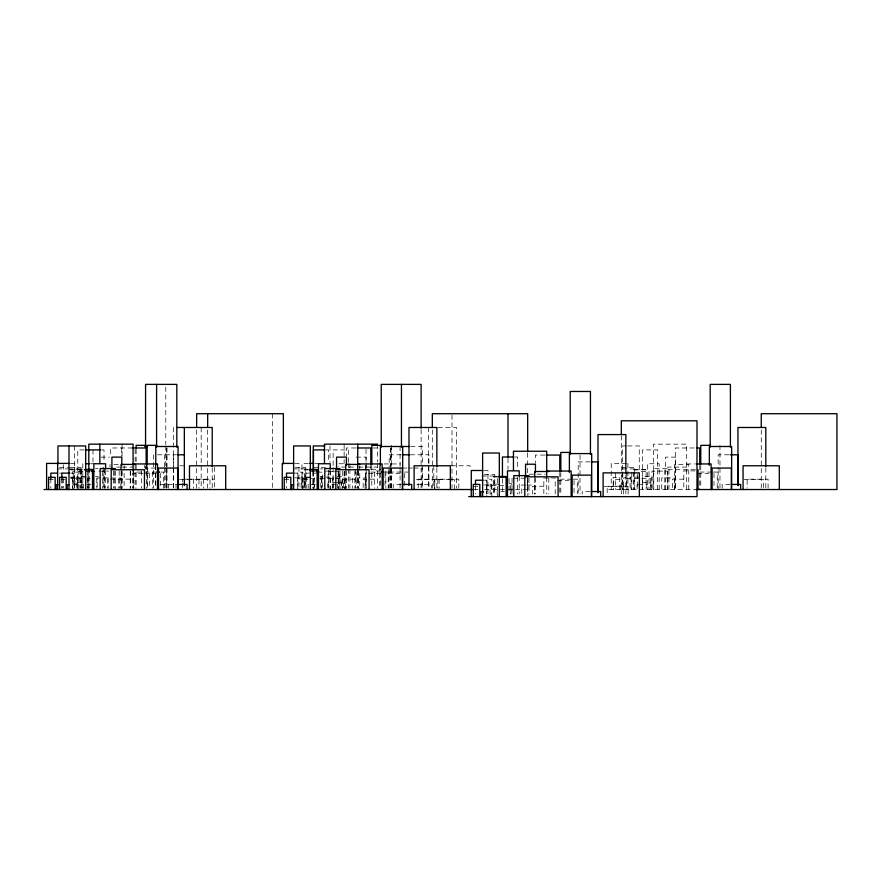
<?xml version="1.0" encoding="UTF-8"?>
<svg xmlns="http://www.w3.org/2000/svg" width="881" height="881" viewBox="0 0 881 881"><rect width="100%" height="100%" fill="white"/><g stroke="black" fill="none" stroke-linecap="round" stroke-linejoin="round"><path stroke-width="0.66" stroke-dasharray="4.41 3.3" d="M437.945 427.483L456.534 427.483L456.534 488.184M626.435 445.94L622.581 445.94L622.581 489.528M627.724 445.94L639.276 445.94L639.276 471.82M410.568 446.491L422.373 446.491L422.373 488.184M132.403 447.977L110.687 447.977L110.687 456.017M355.858 447.977L346.354 447.977L346.354 456.017M372.817 447.977L378.246 447.977M694.316 447.977L675.309 447.977L675.309 489.528L675.397 457.129L665.507 457.129L665.507 489.528M84.113 449.905L77.781 449.905L77.781 488.162M101.48 449.905L104.013 449.905L104.013 462.206M326.113 449.905L328.657 449.905L328.657 462.206M157.534 454.794L176.585 454.794M401.218 454.794L389.204 454.794L389.204 466.82M410.216 454.794L428.904 454.794L428.904 488.195M728.84 454.794L718.158 454.794L718.158 469.496M544.854 455.07L535.351 455.07L535.351 463.109M515.121 456.997L517.654 456.997L517.654 469.298M100.886 457.129L109.541 457.129M356.221 457.129L366.122 457.129L366.122 467.932M590.215 461.886L578.2 461.886L578.2 493.944M70.48 463.406L74.334 463.406L74.334 488.151M295.113 463.406L298.967 463.406L298.967 488.151M308.372 463.406L301.952 463.406L301.952 488.151M314.792 463.406L318.647 463.406M626.644 463.406L611.227 463.406L611.227 489.528M90.644 463.747L94.553 463.747M343.37 463.747L338.15 463.747L338.15 466.456M384.171 463.946L400.459 463.946M686.662 463.946L694.812 463.946M113.891 464.408L119.012 464.408M179.79 465.774L185.164 465.774M451.237 465.774L470.014 465.774L470.014 469.738M116.666 467.084L122.063 467.084M122.316 467.084L133.097 467.084M341.553 467.084L355.032 467.084M358.534 467.084L377.398 467.084M686.684 467.084L667.82 467.084L667.82 489.528M59.501 467.448L70.117 467.448M70.535 467.448L81.151 467.448L81.151 488.228M295.168 467.448L305.784 467.448L305.784 488.228M313.515 467.448L325.463 467.448M155.739 468.053L147.501 468.053L147.501 488.184M402.848 468.053L406.967 468.053M408.332 468.053L412.451 468.053M413.817 468.053L422.054 468.053L422.054 488.184M95.467 468.527L98 468.527M57.485 468.912L67.584 468.912M68.52 468.912L81.14 468.912M293.153 468.912L305.784 468.912M320.409 468.912L322.931 468.912M634.738 468.912L622.107 468.912L622.107 489.528M68.839 469.419L83.662 469.419M308.295 469.419L304.507 469.419L304.507 488.184M633.461 469.419L646.092 469.419L646.092 489.528M371.463 469.738L380.768 469.738M695.373 469.738L664.77 469.738L664.77 489.528M70.854 469.903L83.21 469.903M307.854 469.903L305.2 469.903L305.2 488.217M634.155 469.903L646.092 469.903M484.11 470.498L487.964 470.498L487.964 493.867M380.823 470.906L374.513 470.906L374.524 488.239M695.153 470.906L683.799 470.906L683.799 489.528M98.859 471.104L108.616 471.104M325.607 471.104L333.249 471.104M90.247 471.544L72.771 471.544L72.771 488.25L72.837 478.284M311.015 471.544L314.891 471.544M333.271 471.544L328.117 471.544L328.117 489.528M334.56 471.544L339.725 471.544L339.725 489.528M641.258 471.544L649 471.544L649 489.528M156.939 472.073L133.813 472.073L133.813 488.184M160.97 472.073L163.657 472.073L163.657 488.184M370.824 472.073L381.572 472.073M385.603 472.073L388.29 472.073L388.158 488.184M389.16 472.073L407.969 472.073M699.778 472.073L711.87 472.073M713.214 472.073L717.244 472.073L717.244 489.528M317.556 472.15L322.501 472.15L322.501 489.528M59.644 473.119L62.166 473.119M70.678 473.119L73.189 473.119M295.311 473.119L297.833 473.119M317.501 473.119L306.181 473.119L306.181 488.162M143.019 473.416L132.811 473.416L132.811 488.184M144.286 473.416L156.598 473.416M368.478 473.416L381.231 473.416M388.158 473.416L400.91 473.416M697.433 473.416L708.908 473.416M529.206 474.176L545.383 474.176M484.165 474.54L494.781 474.54L494.781 494.021M482.149 476.004L494.781 476.004M497.291 476.511L493.503 476.511L493.503 493.933M85.875 476.654L77.649 476.654L77.638 488.338M95.533 476.654L98.276 476.654M320.177 476.654L322.909 476.654M337.104 476.654L342.588 476.654L342.588 488.239M498.172 476.984L494.197 476.984L494.197 493.999M70.876 477.117L74.951 477.117L74.951 488.283M85.986 477.117L76.471 477.117L76.471 488.283M310.619 477.117L301.115 477.117L301.115 489.528M330.298 477.117L320.783 477.117L320.783 489.528M639.573 477.117L630.069 477.117L630.069 489.528M310.486 477.326L303.923 477.326L303.923 488.173M70.161 477.843L77.506 477.843L77.506 488.228M294.794 477.843L302.139 477.843L302.139 488.228M71.13 478.284L86.151 478.284M87.483 478.284L90.148 478.284M314.781 478.284L297.47 478.284L297.47 488.283M319.814 478.284L341.123 478.284L341.123 488.283M513.326 478.196L527.356 478.196L527.356 493.988M110.345 479.176L130.212 479.176M183.821 479.176L187.752 479.176M189.063 479.176L214.501 479.176M354.845 479.176L343.491 479.176L343.491 488.239M374.524 479.176L363.159 479.176L363.159 488.239M559.82 479.165L571.912 479.165M573.256 479.165L577.286 479.165L577.286 493.933M683.799 479.176L672.445 479.176L672.445 489.528M48.796 479.352L53.906 479.352M61.097 479.352L64.941 479.352M284.464 479.352L289.574 479.352M307.976 479.352L304.132 479.352L304.132 488.261M619.806 479.352L613.407 479.352L613.407 489.528M179.46 479.594L209.997 479.594L209.997 488.283M416.427 479.594L434.641 479.594L434.641 489.528M450.411 479.594L434.807 479.594L434.807 489.528M451.711 479.594L454.31 479.594L454.31 489.528M744.082 479.594L763.596 479.594L763.596 488.283M484.308 480.211L486.83 480.211L486.83 493.889M557.486 480.508L568.95 480.508M77.638 482.348L86.129 482.348M332.985 482.348L341.476 482.348L341.476 488.338M642.26 482.348L650.751 482.348L650.751 489.528M509.174 483.746L511.916 483.746L511.916 494.043M499.626 484.209L490.111 484.209L490.111 496.62M87.153 484.264L90.787 484.264M311.797 484.264L315.42 484.264M336.311 484.264L327.842 484.264L327.842 488.217M638.329 484.264L646.797 484.264L646.797 489.528M160.188 484.44L176.497 484.44M401.141 484.44L393.212 484.44L393.212 488.261M416.856 484.44L431.371 484.44L431.371 488.261M730.096 484.44L722.167 484.44L722.167 488.261M311.478 484.759L314.308 484.759L314.308 489.528M483.801 484.935L491.135 484.935L491.135 494.021M525.561 485.035L521.772 485.035L521.772 494.043M526.827 485.035L534.415 485.035L534.415 494.043M503.778 485.376L486.466 485.376L486.466 494.12M543.841 486.257L532.487 486.257L532.487 494.032M473.46 486.444L478.57 486.444M604.124 486.686L623.638 486.686M474 489.528L478.13 489.528M484.605 489.528L527.675 489.528L527.675 477.348M608.672 489.528L698.038 489.528M500.793 491.345L504.417 491.345M590.138 491.532L582.209 491.532L582.209 494.076M768.089 488.239L768.089 479.176L747.132 479.176L747.132 488.239M765.809 467.943L765.809 488.184M761.261 429.95L761.261 488.173M719.975 445.346L719.975 466.765M719.975 468.108L719.975 488.195M718.158 470.828L718.158 489.528M714.006 473.416L714.006 488.184M700.769 465.432L700.769 488.195M699.745 465.399L699.745 489.528M688.755 489.528L688.755 464.408L674.67 464.408L674.67 489.528M686.684 489.528L686.684 444.156L653.416 444.156L653.416 489.528M674.372 489.528L674.372 477.943L661.73 477.943L661.73 489.528M668.965 489.528L668.965 468.527L653.757 468.527L653.757 489.528M667.313 489.528L667.313 471.104L652.006 471.104L652.006 489.528M659.175 489.528L659.175 463.747L647.436 463.747L647.436 489.528M657.611 489.528L657.611 449.905L642.403 449.905L642.403 489.528M651.863 489.528L651.863 476.654L642.271 476.654L642.26 489.528M650.398 489.528L650.398 478.284L626.424 478.284L626.424 489.528M637.392 474.121L637.392 489.528M637.117 484.264L637.117 489.528M634.738 489.528L634.738 467.448L622.79 467.448L622.79 471.346M634.155 472.513L634.155 489.528M633.461 472.095L633.461 489.528M631.787 472.15L631.787 489.528M631.093 489.528L631.093 477.843L623.748 477.843L623.638 496.62M628.131 494.032L628.131 486.257L607.174 486.257L607.174 494.032M627.922 463.406L627.922 489.528M626.832 472.15L626.832 489.528M625.851 475.035L625.851 493.922M623.594 489.528L623.594 484.759L620.753 484.759L620.753 489.528M622.79 472.645L622.79 489.528M621.314 435.688L621.314 473.604M621.314 474.958L621.314 493.911M619.806 489.528L619.761 477.326L613.198 477.326L613.198 489.528M615.456 473.119L615.456 489.528M580.017 455.114L580.017 493.944M574.06 480.508L574.06 493.933M560.812 472.513L560.812 493.944M559.787 472.491L559.787 493.944M555.195 493.955L555.195 477.998L543.841 477.998L543.841 494.032M548.797 478.108L548.797 493.977M546.727 477.37L546.727 493.977M535.439 477.722L535.351 493.944M534.712 478.108L534.712 493.977M529.007 478.251L529.007 493.999M527.862 478.13L527.862 496.62M527.675 452.966L527.675 475.993M519.217 476.258L519.217 493.9M517.654 477.491L517.654 493.889M512.048 478.196L512.048 493.988M510.793 489.44L510.793 494.23M510.44 485.376L510.44 494.12M509.042 478.636L509.042 494.054M507.996 458.384L507.996 469.221M502.445 478.857L502.302 494.23M497.435 478.636L497.435 496.62M497.159 491.345L497.159 493.988M491.829 496.62L491.829 479.242L486.874 479.242L486.874 496.62M475.498 485.673L475.498 493.889M458.814 488.239L458.814 479.176L418.178 479.176L418.178 488.239M451.986 415.061L451.986 488.173M439.134 479.176L439.134 488.239M437.846 479.176L437.846 488.239M436.855 467.943L436.855 488.184M433.793 465.774L433.793 488.206M432.318 429.95L432.318 488.173M428.651 427.483L428.651 488.184M421.118 429.443L421.118 488.162M404.731 473.416L404.731 488.184M400.073 446.491L400.073 466.666M400.073 468.009L400.073 488.184M391.494 445.346L391.494 466.765M391.494 468.108L391.494 488.195M391.021 448.022L391.021 466.765M391.021 468.108L391.021 488.195M390.459 447.977L390.459 466.743M390.459 468.086L390.459 488.184M389.204 468.152L389.204 488.195M388.752 469.738L388.752 488.206M385.878 470.906L385.878 488.195M385.052 473.416L385.052 488.184M380.394 465.322L380.394 488.184M379.469 465.73L379.469 488.206M377.398 444.156L377.398 462.029M377.398 463.406L377.398 488.206M371.815 465.432L371.815 488.195M370.791 465.399L370.791 469.419M366.122 469.276L366.199 488.195M366.022 449.321L366.022 488.184M365.395 465.73L365.395 489.528M365.097 488.239L365.097 477.943L352.444 477.943L352.444 488.239M359.8 465.73L359.679 489.528M358.534 471.049L358.534 489.528M358.027 471.104L358.027 488.217M357.708 470.674L357.73 488.206M356.221 471.974L356.221 488.184M355.495 469.738L355.495 488.206M354.845 470.906L354.845 488.239M349.9 463.747L349.9 467.811M349.9 469.177L349.9 488.173M348.325 462.206L348.325 449.905L333.128 449.905L333.128 466.302M348.325 463.571L348.325 467.668M348.325 469.033L348.325 488.162M346.354 470.762L346.354 488.184M345.715 471.016L345.715 489.528M345.418 488.239L345.418 477.943L332.776 477.943L332.776 488.239M344.482 471.159L344.482 489.528M344.141 444.156L344.141 463.406M344.141 471.654L344.141 488.151M342.731 471.104L342.731 488.217M340.011 471.159L340.011 489.528M338.866 471.049L338.866 489.528M338.359 471.104L338.359 488.217M338.15 471.886L338.15 488.173M337.511 484.264L337.511 488.217M333.128 467.668L333.128 488.162M332.996 476.654L332.985 488.338M330.221 470.531L330.298 489.528M330.001 445.94L330.001 462.294M330.001 470.465L330.001 489.528M328.657 470.399L328.657 488.162M321.818 477.843L321.796 488.338M321.444 478.284L321.444 488.283M314.473 477.843L314.473 488.228M313.515 471.346L313.515 488.228M313.306 471.82L313.306 489.528M312.821 471.665L312.821 488.151M308.163 484.264L308.163 488.217M302.833 489.528L302.833 472.15L297.877 472.15L297.877 489.528M286.501 478.592L286.501 488.162M272.328 413.707L272.328 488.173M214.678 467.095L214.501 488.239M212.222 467.943L212.222 488.184M207.674 429.95L207.674 488.173M203.467 479.176L203.467 488.239M201.187 427.483L201.187 488.184M198.974 479.594L198.974 488.283M196.65 429.95L196.65 488.173M193.545 479.176L193.545 488.239M182.51 479.176L182.51 481.764M182.51 483.052L182.51 488.239M176.035 484.44L176.035 488.261M173.568 454.794L173.568 466.82M173.568 468.152L173.568 488.195M173.315 427.483L173.315 466.6M173.315 467.943L173.315 488.184M168.579 484.44L168.579 488.261M167.027 447.834L167.027 466.666M167.027 468.009L167.027 488.184M166.707 470.729L166.707 488.184M166.388 448.022L166.388 466.765M166.388 468.108L166.388 488.195M165.782 387.111L165.782 444.465M165.782 445.83L165.782 466.313M165.782 467.679L165.782 488.162M164.56 454.794L164.56 466.82M164.56 468.152L164.56 488.195M160.419 473.416L160.419 488.184M155.761 465.322L155.761 488.184M155.353 465.432L155.353 488.195M153.536 454.794L153.536 488.195M152.622 472.073L152.622 488.184M149.385 473.416L149.385 488.184M147.182 465.432L147.182 488.195M146.477 463.946L146.477 488.184M146.158 465.399L146.158 469.419M145.563 466.313L145.563 469.044M144.726 465.322L144.726 468.009M141.566 470.906L141.566 488.195M136.148 449.354L136.148 488.195M135.123 449.321L135.156 488.206M133.416 469.738L133.416 488.206M133.075 470.674L133.097 488.206M130.531 470.906L130.531 488.195M130.212 470.906L130.212 488.239M124.133 465.73L124.133 488.206M122.063 444.156L122.063 456.534M122.041 470.674L122.063 488.206M121.809 471.974L121.809 488.184M121.721 447.977L121.721 456.017M121.721 470.762L121.721 488.184M121.082 471.016L121.082 489.528M120.785 488.239L120.785 477.943L97.108 477.943L97.163 488.338M119.177 470.906L119.177 488.239M118.847 479.176L118.847 488.239M115.367 471.159L115.367 489.528M114.222 471.049L114.222 488.206M113.726 471.104L113.726 488.217M110.048 464.408L110.048 467.051M108.132 477.943L108.132 488.239M107.823 479.176L107.823 488.239M105.588 470.531L105.588 488.173M104.343 468.527L104.343 488.217M104.013 470.399L104.013 488.162M103.198 467.084L103.198 488.206M102.692 471.104L102.692 488.217M96.811 478.284L96.811 488.283M92.99 449.905L92.99 462.206M89.135 468.527L89.135 488.217M88.794 471.654L88.816 488.162M88.684 476.654L88.673 488.338M87.384 471.104L87.384 488.217M87.241 476.654L87.241 488.239M83.53 484.264L83.53 488.217M82.814 463.747L82.814 488.173M82.175 488.217L82.175 484.264L72.495 484.264L72.495 488.217M81.47 469.419L81.47 488.217M80.556 469.903L80.556 488.217M79.874 469.419L79.874 488.184M78.189 489.528L78.189 472.15L73.244 472.15L73.244 489.528M74.654 445.94L74.654 488.173M63.3 464.783L63.3 471.654M63.3 478.526L63.3 488.151M62.166 478.592L62.21 488.195M61.868 478.592L61.802 488.283M50.834 478.592L50.834 488.162"/><path stroke-width="1.32" d="M177.29 427.483L212.222 427.483L212.222 466.6M377.398 444.156L324.461 444.156L324.461 463.406M145.75 445.346L136.148 445.346L136.148 448.022M156.785 445.346L147.182 445.346L147.182 464.089M381.418 445.346L371.815 445.346L371.815 464.089M710.372 445.346L700.769 445.346L700.769 464.089M324.858 445.94L313.306 445.94L313.306 470.465M144.726 446.491L147.347 446.491M409.258 446.491L380.394 446.491L380.394 465.322M132.403 447.977L146.158 447.977L146.158 464.067M357.212 447.977L370.791 447.977L370.791 464.067M697.025 447.977L699.745 447.977L699.745 464.067M85.38 449.905L100.214 449.905M324.847 449.905L313.449 449.905L313.449 470.399M570.414 452.427L560.812 452.427L560.812 471.181M177.918 454.794L184.592 454.794M402.551 454.794L409.236 454.794M730.173 454.794L738.19 454.794L738.19 485.519M546.209 455.07L559.787 455.07L559.787 471.148M513.854 456.997L502.445 456.997L502.445 477.491M591.547 461.886L598.232 461.886L598.232 492.611M69.203 463.406L46.605 463.406L46.605 489.528M293.836 463.406L282.272 463.406L282.272 489.528M309.66 463.406L313.504 463.406M85.424 463.747L89.333 463.747M133.075 463.946L157.512 463.946L157.512 489.528M357.708 463.946L382.145 463.946L382.145 489.528M696.166 463.946L711.099 463.946L711.099 489.528M135.156 464.408L121.082 464.408L121.082 469.694M359.8 464.408L345.715 464.408L345.715 469.694M115.367 468.527L100.17 468.527L100.17 489.528M340.011 468.527L324.803 468.527L324.803 489.528M84.917 469.419L92.505 469.419L92.505 489.528M309.561 469.419L317.138 469.419L317.138 489.528M84.543 469.903L92.505 469.903M309.176 469.903L317.138 469.903M482.832 470.498L471.269 470.498L471.269 496.62M546.705 471.038L571.141 471.038L571.141 496.62M91.547 471.544L94.124 471.544M316.18 471.544L318.757 471.544M548.797 471.5L534.712 471.5L534.712 476.786M156.939 472.073L159.626 472.073M381.572 472.073L384.259 472.073M57.133 473.119L50.834 473.119L50.834 478.592M69.423 473.119L61.868 473.119L61.868 478.592M294.056 473.119L286.501 473.119L286.501 478.592M529.007 475.619L513.799 475.619L513.799 496.62M498.558 476.511L506.135 476.511M499.505 476.984L506.146 476.984L506.146 496.62M483.052 480.211L475.498 480.211L475.498 484.308M177.819 484.44L187.058 484.44L187.058 489.528M402.463 484.44L411.702 484.44L411.702 489.528M731.406 484.44L740.657 484.44L740.657 489.528M58.025 484.759L56.142 484.759L56.142 489.528M69.059 484.759L67.165 484.759L67.165 489.528M293.692 484.759L291.809 484.759L291.809 489.528M44.05 489.528L472.216 489.528M696.166 489.528L836.95 489.528L836.95 413.707L761.261 413.707L761.261 427.241M591.459 491.532L600.699 491.532L600.699 496.62M483.636 491.851L480.806 491.851L480.806 496.62M468.714 496.62L696.992 496.62L696.992 420.799L621.314 420.799L621.314 434.333M779.3 489.528L779.3 465.774L743.068 465.774L743.068 489.528M765.809 466.6L765.809 427.483L737.937 427.483L737.937 485.486M731.648 489.528L731.648 446.491L709.348 446.491L709.348 465.322M731.329 489.528L731.329 468.053L712.123 468.053L712.123 489.528M730.404 447.196L730.404 384.38L710.185 384.38L710.185 447.196M698.038 469.738L698.038 489.528M639.342 496.62L639.342 472.866L603.122 472.866L603.122 496.62M625.851 473.692L625.851 434.575L597.979 434.575L597.979 492.567M591.691 496.62L591.691 453.583L569.39 453.583L569.39 472.403M591.371 496.62L591.371 475.134L572.165 475.134L572.165 496.62M590.446 454.288L590.446 391.472L570.227 391.472L570.227 454.288M558.08 496.62L558.08 476.83L524.812 476.83L524.812 496.62M546.705 476.423L546.727 451.248L513.458 451.248L513.458 470.498M535.439 472.315L535.439 464.221L525.55 464.221L525.55 476.368M527.675 451.623L527.675 413.707L432.318 413.707L432.318 427.241M519.217 476.258L519.217 470.839L507.478 470.839L507.478 496.62M507.996 413.707L507.996 457.03M499.318 496.62L499.318 453.032L482.623 453.032L482.623 496.62M479.804 496.62L479.804 484.407L473.251 484.407L473.251 496.62M450.345 489.528L450.345 465.774L414.114 465.774L414.114 489.528M436.855 466.6L436.855 427.483L408.982 427.483L408.982 485.486M421.118 428.078L421.118 384.38L381.231 384.38L381.231 447.196M402.694 446.491L402.694 489.528M402.375 489.528L402.375 468.053L383.169 468.053L383.169 489.528M401.45 384.38L401.45 447.196M369.084 489.528L369.084 469.738L335.815 469.738L335.815 489.528M357.73 444.156L357.708 470.674M346.442 465.234L346.442 457.129L336.553 457.129L336.553 469.276M330.221 469.177L330.221 463.747L318.481 463.747L318.481 489.528M310.321 489.528L310.321 445.94L293.626 445.94L293.626 489.528M290.807 489.528L290.807 477.326L284.244 477.326L284.244 489.528M283.363 463.802L283.363 413.707L196.65 413.707L196.65 427.241M225.701 489.528L225.701 465.774L189.481 465.774L189.481 489.528M207.674 413.707L207.674 427.241M184.349 427.483L184.349 485.486M178.061 489.528L178.061 446.491L155.761 446.491L155.761 465.322M177.742 489.528L177.742 468.053L158.536 468.053L158.536 489.528M176.817 447.196L176.817 384.38L145.563 384.38L145.563 447.196M156.598 384.38L156.598 447.196M144.451 489.528L144.451 469.738L111.182 469.738L111.182 489.528M133.075 470.674L133.086 444.156L88.794 444.156L88.816 470.399M121.809 465.234L121.809 457.129L111.909 457.129L111.909 469.276M105.588 469.177L105.588 463.747L93.838 463.747L93.838 489.528M99.828 444.156L99.828 463.406M85.688 489.528L85.688 445.94L57.959 445.94L57.959 463.648M68.993 445.94L68.993 489.528M66.174 489.528L66.174 477.326L59.611 477.326L59.611 489.528M57.639 463.406L57.639 489.528M55.14 489.528L55.14 477.326L48.576 477.326L48.576 489.528"/></g></svg>
